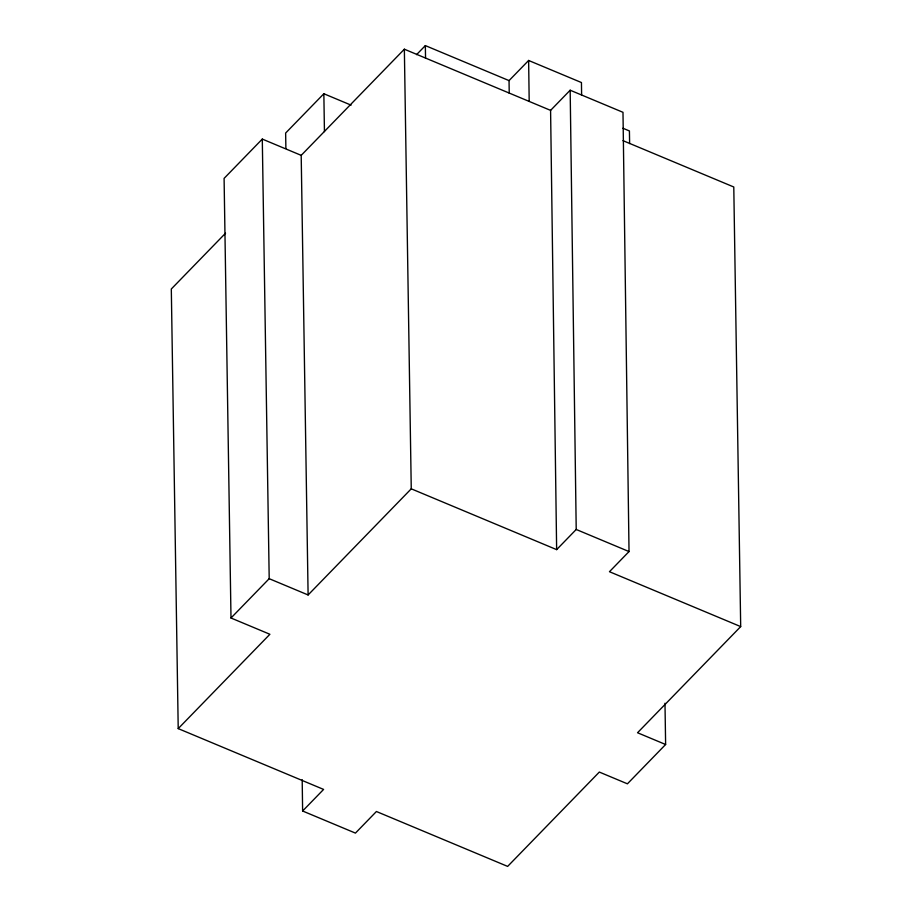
<?xml version="1.0" encoding="UTF-8"?>
<svg xmlns="http://www.w3.org/2000/svg" width="912" height="912" viewBox="0 0 912 912"><rect width="100%" height="100%" fill="white"/><g stroke="black" fill="none" stroke-linecap="round" stroke-linejoin="round"><path stroke-width="1.37" d="M262.291 139.08L269.2 578.687L308.108 594.966L301.199 155.348L262.291 139.08L224.09 178.387L230.998 618.005L269.895 634.273L178.216 728.608L323.6 789.416L302.624 811.007L355.441 833.101L376.417 811.509L507.642 866.4L599.321 772.065L627.422 783.818L665.623 744.5L664.985 703.243M351.086 105.131L323.851 93.742L285.638 133.049L285.889 148.485M225.538 233.21L171.308 289.001L178.216 728.608M301.199 155.348L404.358 49.202L550.586 110.375L556.639 549.628L411.255 488.821L404.358 49.202M416.545 54.663L425.345 45.6L509.044 80.609L509.227 93.229M509.044 80.609L528.629 60.466L581.446 82.547L581.617 95.167M550.586 110.375L570.171 90.22L622.987 112.313L629.029 551.566L609.455 571.71L740.692 626.601L637.534 732.746L665.623 744.5M230.998 618.005L269.2 578.687M308.108 594.966L411.255 488.821M556.639 549.628L576.213 529.473L570.171 90.22M622.93 128.239L629.417 130.952L629.622 143.583M622.964 140.642L733.784 186.994L740.692 626.601M576.213 529.473L629.029 551.566M425.345 45.6L425.551 58.231M323.851 93.742L324.444 131.624M528.629 60.466L529.188 101.118M302.191 779.726L302.624 811.007"/></g></svg>
